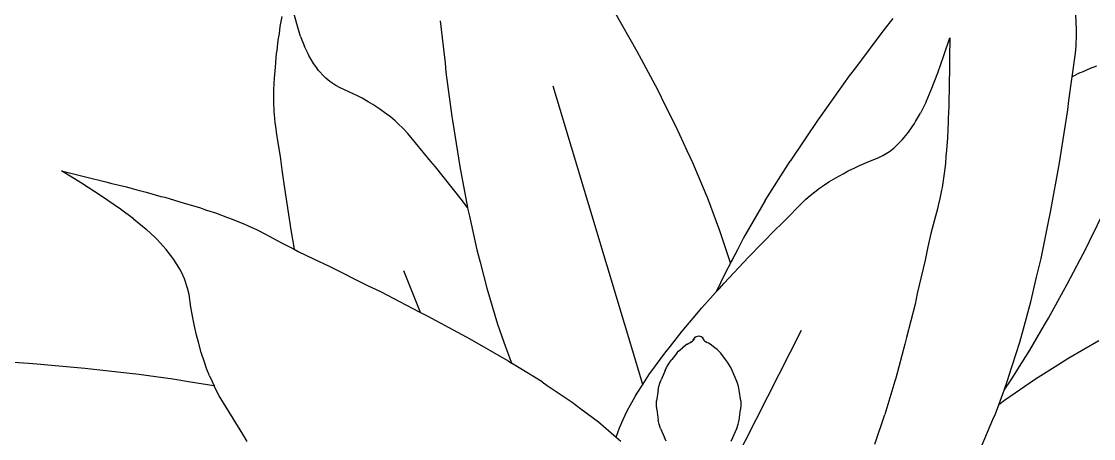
# Model space of a CAD drawing. Header units: metres. Extents: x 244.4 to 340.3, y -4.1 to 64.3.
# Drawn here: x 247.288 to 247.713, y 32.9653 to 33.1307 of the extents above; entities that cross this region are included whole.
import ezdxf

# ---------------------------------------------------------------- set-up
doc = ezdxf.new("R2010")
doc.units = ezdxf.units.M
doc.layers.add('Edges', color=7, linetype='Continuous')

msp = doc.modelspace()

# ---------------------------------------------------------------- linework, layer by layer
at = {"layer": 'Edges'}
for p, q in [((247.39735, 33.12875), (247.39584, 33.13445)), ((247.53208, 33.11869), (247.52317, 33.13434)), ((247.39116, 33.13256), (247.39044, 33.12865)), ((247.45402, 33.13084), (247.45591, 33.11411)), ((247.6334, 33.13183), (247.62978, 33.12729)), ((247.70614, 33.13052), (247.70589, 33.13324)), ((247.70626, 33.12725), (247.70614, 33.13052)), ((247.39011, 33.12582), (247.38966, 33.12325)), ((247.39044, 33.12865), (247.39011, 33.12582)), ((247.39864, 33.12472), (247.39735, 33.12875)), ((247.62978, 33.12729), (247.61855, 33.11222)), ((247.70613, 33.12105), (247.70623, 33.1255)), ((247.70623, 33.1255), (247.70626, 33.12725)), ((247.38966, 33.12325), (247.38919, 33.11913)), ((247.39864, 33.12472), (247.40019, 33.12075)), ((247.65363, 33.11717), (247.65602, 33.12422)), ((247.65602, 33.12422), (247.65583, 33.11605)), ((247.38901, 33.11801), (247.38849, 33.11254)), ((247.38919, 33.11913), (247.38901, 33.11801)), ((247.40158, 33.11783), (247.40019, 33.12075)), ((247.40192, 33.11714), (247.40158, 33.11783)), ((247.40378, 33.114), (247.40192, 33.11714)), ((247.53373, 33.11553), (247.53208, 33.11869)), ((247.6512, 33.11023), (247.65363, 33.11717)), ((247.70319, 33.09928), (247.70585, 33.11804)), ((247.70453, 33.10872), (247.70585, 33.11804)), ((247.70585, 33.11804), (247.70613, 33.12105)), ((247.40463, 33.1128), (247.40378, 33.114)), ((247.40579, 33.11125), (247.40463, 33.1128)), ((247.45591, 33.11411), (247.45627, 33.11056)), ((247.5402, 33.10354), (247.53373, 33.11553)), ((247.65583, 33.11605), (247.65582, 33.10992)), ((247.71418, 33.11299), (247.7117, 33.11205)), ((247.38849, 33.11254), (247.38813, 33.10813)), ((247.40795, 33.10885), (247.40579, 33.11125)), ((247.40866, 33.10821), (247.40795, 33.10885)), ((247.45627, 33.11056), (247.45864, 33.093)), ((247.61616, 33.1091), (247.60486, 33.09323)), ((247.61855, 33.11222), (247.61616, 33.1091)), ((247.6486, 33.10348), (247.6512, 33.11023)), ((247.65582, 33.10992), (247.65571, 33.10794)), ((247.70758, 33.11022), (247.70453, 33.10872)), ((247.7084, 33.11056), (247.70758, 33.11022)), ((247.7117, 33.11205), (247.7084, 33.11056)), ((247.38808, 33.10611), (247.38793, 33.10346)), ((247.38813, 33.10813), (247.38808, 33.10611)), ((247.41023, 33.10688), (247.40866, 33.10821)), ((247.41262, 33.10525), (247.41023, 33.10688)), ((247.41431, 33.10437), (247.41262, 33.10525)), ((247.4178, 33.10281), (247.41431, 33.10437)), ((247.53428, 32.9867), (247.49877, 33.10504)), ((247.65571, 33.10794), (247.65574, 33.1033)), ((247.38793, 33.10346), (247.38794, 33.09984)), ((247.42117, 33.10111), (247.4178, 33.10281)), ((247.42298, 33.1002), (247.42117, 33.10111)), ((247.42543, 33.09881), (247.42298, 33.1002)), ((247.54331, 33.09722), (247.5402, 33.10354)), ((247.64659, 33.09881), (247.6486, 33.10348)), ((247.65574, 33.1033), (247.65557, 33.09995)), ((247.65557, 33.09995), (247.6556, 33.09694)), ((247.38794, 33.09984), (247.38792, 33.09896)), ((247.38792, 33.09896), (247.38807, 33.09468)), ((247.42724, 33.09767), (247.42543, 33.09881)), ((247.43003, 33.0959), (247.42724, 33.09767)), ((247.43254, 33.09406), (247.43003, 33.0959)), ((247.54754, 33.08885), (247.54331, 33.09722)), ((247.64659, 33.09881), (247.64433, 33.09425)), ((247.6556, 33.09694), (247.65537, 33.09213)), ((247.69942, 33.07457), (247.70275, 33.09565)), ((247.70275, 33.09565), (247.70319, 33.09928)), ((247.38807, 33.09468), (247.38816, 33.0938)), ((247.38816, 33.0938), (247.3884, 33.09064)), ((247.43421, 33.09282), (247.43254, 33.09406)), ((247.43612, 33.09123), (247.43421, 33.09282)), ((247.45864, 33.093), (247.45884, 33.09135)), ((247.60379, 33.09177), (247.59268, 33.07528)), ((247.60486, 33.09323), (247.60379, 33.09177)), ((247.64243, 33.09095), (247.64433, 33.09425)), ((247.65537, 33.09213), (247.65537, 33.09084)), ((247.3884, 33.09064), (247.38877, 33.08802)), ((247.38877, 33.08802), (247.38893, 33.08677)), ((247.43709, 33.09032), (247.43612, 33.09123)), ((247.43956, 33.08798), (247.43709, 33.09032)), ((247.4411, 33.08628), (247.43956, 33.08798)), ((247.45884, 33.09135), (247.46174, 33.07319)), ((247.55188, 33.07937), (247.54754, 33.08885)), ((247.6396, 33.0867), (247.64198, 33.09018)), ((247.64198, 33.09018), (247.64243, 33.09095)), ((247.65537, 33.09084), (247.65502, 33.08456)), ((247.38893, 33.08677), (247.38967, 33.08249)), ((247.45029, 33.07515), (247.4411, 33.08628)), ((247.6346, 33.08114), (247.63715, 33.0837)), ((247.63715, 33.0837), (247.63854, 33.08537)), ((247.63854, 33.08537), (247.6396, 33.0867)), ((247.65502, 33.08456), (247.65472, 33.07957)), ((247.38967, 33.08249), (247.39052, 33.07708)), ((247.5541, 33.07461), (247.55188, 33.07937)), ((247.62938, 33.07744), (247.63203, 33.07909)), ((247.63203, 33.07909), (247.63379, 33.08046)), ((247.63379, 33.08046), (247.6346, 33.08114)), ((247.65472, 33.07957), (247.65446, 33.07729)), ((247.39052, 33.07708), (247.39125, 33.0718)), ((247.45212, 33.07301), (247.45029, 33.07515)), ((247.55937, 33.06204), (247.5541, 33.07461)), ((247.58285, 33.05968), (247.59268, 33.07528)), ((247.62023, 33.07348), (247.62384, 33.0751)), ((247.62384, 33.0751), (247.62755, 33.07655)), ((247.62755, 33.07655), (247.62938, 33.07744)), ((247.65424, 33.07436), (247.65372, 33.07035)), ((247.65446, 33.07729), (247.65424, 33.07436)), ((247.69594, 33.05499), (247.69942, 33.07457)), ((247.31182, 33.06647), (247.3038, 33.07148)), ((247.3038, 33.07148), (247.31384, 33.06886)), ((247.39125, 33.0718), (247.39192, 33.06632)), ((247.46231, 33.06018), (247.45212, 33.07301)), ((247.46174, 33.07319), (247.46481, 33.05687)), ((247.61078, 33.0687), (247.61374, 33.07029)), ((247.61374, 33.07029), (247.6157, 33.07137)), ((247.6157, 33.07137), (247.61831, 33.07265)), ((247.61831, 33.07265), (247.62023, 33.07348)), ((247.65372, 33.07035), (247.65363, 33.06938)), ((247.31969, 33.06144), (247.31182, 33.06647)), ((247.31384, 33.06886), (247.32141, 33.06706)), ((247.32141, 33.06706), (247.32383, 33.06634)), ((247.32383, 33.06634), (247.32958, 33.06502)), ((247.39192, 33.06632), (247.39408, 33.05243)), ((247.60428, 33.06449), (247.60632, 33.06592)), ((247.60632, 33.06592), (247.60809, 33.06701)), ((247.60809, 33.06701), (247.61078, 33.0687)), ((247.65363, 33.06938), (247.65291, 33.06475)), ((247.32958, 33.06502), (247.33367, 33.06384)), ((247.33367, 33.06384), (247.33739, 33.06299)), ((247.33739, 33.06299), (247.34327, 33.0613)), ((247.5599, 33.06081), (247.55937, 33.06204)), ((247.59896, 33.06012), (247.60061, 33.06163)), ((247.60061, 33.06163), (247.60428, 33.06449)), ((247.65271, 33.06379), (247.65208, 33.06044)), ((247.65291, 33.06475), (247.65271, 33.06379)), ((247.32726, 33.05626), (247.31969, 33.06144)), ((247.34327, 33.0613), (247.34487, 33.06093)), ((247.34487, 33.06093), (247.35253, 33.05866)), ((247.35253, 33.05866), (247.3586, 33.05684)), ((247.46481, 33.05687), (247.46231, 33.06018)), ((247.56487, 33.04758), (247.5599, 33.06081)), ((247.58285, 33.05968), (247.58141, 33.05718)), ((247.58903, 33.05016), (247.59896, 33.06012)), ((247.65139, 33.05767), (247.6511, 33.05638)), ((247.65208, 33.06044), (247.65139, 33.05767)), ((247.33245, 33.0524), (247.32726, 33.05626)), ((247.3586, 33.05684), (247.36135, 33.05585)), ((247.36135, 33.05585), (247.36491, 33.05472)), ((247.36491, 33.05472), (247.36971, 33.0529)), ((247.46481, 33.05687), (247.46495, 33.05613)), ((247.46495, 33.05613), (247.46555, 33.05347)), ((247.46555, 33.05347), (247.46852, 33.04004)), ((247.58141, 33.05718), (247.57421, 33.0448)), ((247.6511, 33.05638), (247.64988, 33.05196)), ((247.69511, 33.05115), (247.69594, 33.05499)), ((247.71132, 33.04356), (247.71773, 33.05649)), ((247.33245, 33.0524), (247.33743, 33.04828)), ((247.36971, 33.0529), (247.37088, 33.05251)), ((247.37088, 33.05251), (247.3764, 33.05026)), ((247.3764, 33.05026), (247.37752, 33.04973)), ((247.37752, 33.04973), (247.38148, 33.04798)), ((247.39408, 33.05243), (247.3947, 33.04803)), ((247.58709, 33.04832), (247.58903, 33.05016)), ((247.64988, 33.05196), (247.6485, 33.04651)), ((247.69218, 33.03664), (247.69511, 33.05115)), ((247.34095, 33.04496), (247.33743, 33.04828)), ((247.34177, 33.04418), (247.34095, 33.04496)), ((247.38148, 33.04798), (247.3847, 33.04632)), ((247.3847, 33.04632), (247.38621, 33.04558)), ((247.38621, 33.04558), (247.39132, 33.04278)), ((247.3947, 33.04803), (247.39606, 33.04032)), ((247.56565, 33.04521), (247.56487, 33.04758)), ((247.56903, 33.03491), (247.56565, 33.04521)), ((247.57421, 33.0448), (247.57179, 33.04015)), ((247.57624, 33.03718), (247.58709, 33.04832)), ((247.6485, 33.04651), (247.64732, 33.04131)), ((247.34538, 33.04023), (247.34177, 33.04418)), ((247.39132, 33.04278), (247.39606, 33.04032)), ((247.64732, 33.04131), (247.64626, 33.03604)), ((247.70256, 33.02648), (247.71012, 33.04102)), ((247.71012, 33.04102), (247.71132, 33.04356)), ((247.34671, 33.03853), (247.34538, 33.04023)), ((247.34837, 33.03632), (247.34671, 33.03853)), ((247.35079, 33.03243), (247.34837, 33.03632)), ((247.39606, 33.04032), (247.39765, 33.03949)), ((247.39765, 33.03949), (247.40373, 33.03651)), ((247.40373, 33.03651), (247.40994, 33.03365)), ((247.46852, 33.04004), (247.46979, 33.03516)), ((247.56648, 33.02686), (247.57624, 33.03718)), ((247.57179, 33.04015), (247.56676, 33.0306)), ((247.57179, 33.04015), (247.56903, 33.03491)), ((247.69036, 33.02922), (247.69218, 33.03664)), ((247.3514, 33.03123), (247.35079, 33.03243)), ((247.40994, 33.03365), (247.42546, 33.02586)), ((247.46979, 33.03516), (247.47244, 33.0249)), ((247.64626, 33.03604), (247.6431, 33.02273)), ((247.35257, 33.02864), (247.3514, 33.03123)), ((247.35384, 33.02489), (247.35257, 33.02864)), ((247.44615, 33.01531), (247.43952, 33.03173)), ((247.56676, 33.0306), (247.56343, 33.02341)), ((247.68813, 33.01948), (247.69036, 33.02922)), ((247.3544, 33.02237), (247.35384, 33.02489)), ((247.42546, 33.02586), (247.4303, 33.02356)), ((247.4303, 33.02356), (247.44568, 33.01555)), ((247.47244, 33.0249), (247.47674, 33.01068)), ((247.55769, 33.01711), (247.56343, 33.02341)), ((247.56343, 33.02341), (247.56464, 33.02475)), ((247.56464, 33.02475), (247.56648, 33.02686)), ((247.69516, 33.01297), (247.70256, 33.02648)), ((247.3551, 33.01735), (247.3544, 33.02237)), ((247.6431, 33.02273), (247.64221, 33.01861)), ((247.68515, 33.0088), (247.68813, 33.01948)), ((247.35606, 33.01243), (247.3551, 33.01735)), ((247.44568, 33.01555), (247.44615, 33.01531)), ((247.44615, 33.01531), (247.44887, 33.01397)), ((247.5543, 33.01301), (247.55769, 33.01711)), ((247.64221, 33.01861), (247.63886, 33.00537)), ((247.35652, 33.00981), (247.35606, 33.01243)), ((247.44887, 33.01397), (247.46432, 33.00554)), ((247.47674, 33.01068), (247.47988, 33.00169)), ((247.54986, 33.00789), (247.5543, 33.01301)), ((247.69359, 33.01036), (247.69516, 33.01297)), ((247.35734, 33.0062), (247.35652, 33.00981)), ((247.54525, 33.00196), (247.54986, 33.00789)), ((247.5574, 32.9298), (247.59719, 33.00823)), ((247.68375, 33.0035), (247.68515, 33.0088)), ((247.68776, 33.00034), (247.69359, 33.01036)), ((247.3581, 33.00348), (247.35734, 33.0062)), ((247.35921, 32.99934), (247.3581, 33.00348)), ((247.46432, 33.00554), (247.46574, 33.0048)), ((247.46574, 33.0048), (247.48093, 32.99602)), ((247.55188, 33.00269), (247.54999, 33.00128)), ((247.55188, 33.00269), (247.55251, 33.00308)), ((247.55251, 33.00308), (247.55318, 33.00339)), ((247.55363, 33.00359), (247.55313, 33.00317)), ((247.55318, 33.00339), (247.55363, 33.00359)), ((247.55363, 33.00359), (247.55366, 33.00361)), ((247.55366, 33.00361), (247.5537, 33.00365)), ((247.5537, 33.00365), (247.55422, 33.00419)), ((247.5537, 33.00365), (247.55383, 33.00369)), ((247.55422, 33.00419), (247.55372, 33.00355)), ((247.55387, 33.00374), (247.5541, 33.00389)), ((247.55422, 33.00419), (247.55429, 33.00427)), ((247.55429, 33.00427), (247.55479, 33.00504)), ((247.55468, 33.00477), (247.55429, 33.00427)), ((247.55479, 33.00504), (247.55509, 33.00542)), ((247.55509, 33.00542), (247.55549, 33.00572)), ((247.55549, 33.00572), (247.55595, 33.0059)), ((247.55595, 33.0059), (247.55644, 33.00597)), ((247.55644, 33.00597), (247.55693, 33.0059)), ((247.55693, 33.0059), (247.55739, 33.00572)), ((247.55739, 33.00572), (247.55779, 33.00542)), ((247.55779, 33.00542), (247.55809, 33.00504)), ((247.5586, 33.00427), (247.55809, 33.00504)), ((247.55867, 33.00419), (247.5586, 33.00427)), ((247.55918, 33.00365), (247.55867, 33.00419)), ((247.55901, 33.00374), (247.55867, 33.00419)), ((247.55901, 33.00374), (247.55878, 33.00389)), ((247.55905, 33.00369), (247.55901, 33.00374)), ((247.55917, 33.00355), (247.55905, 33.00369)), ((247.55918, 33.00365), (247.55905, 33.00369)), ((247.55922, 33.00361), (247.55918, 33.00365)), ((247.55925, 33.00359), (247.55922, 33.00361)), ((247.5597, 33.00339), (247.55925, 33.00359)), ((247.55975, 33.00317), (247.55925, 33.00359)), ((247.56037, 33.00308), (247.5597, 33.00339)), ((247.561, 33.00269), (247.56037, 33.00308)), ((247.56289, 33.00128), (247.561, 33.00269)), ((247.63822, 33.00264), (247.63456, 32.98927)), ((247.63886, 33.00537), (247.63822, 33.00264)), ((247.67944, 32.98995), (247.68375, 33.0035)), ((247.71503, 33.00401), (247.70313, 32.9971)), ((247.3605, 32.99553), (247.35921, 32.99934)), ((247.47988, 33.00169), (247.4814, 32.99737)), ((247.53753, 32.99161), (247.54297, 32.99916)), ((247.54297, 32.99916), (247.54525, 33.00196)), ((247.54772, 32.99913), (247.54575, 32.99664)), ((247.54772, 32.99913), (247.54841, 32.99992)), ((247.54841, 32.99992), (247.54917, 33.00063)), ((247.54917, 33.00063), (247.54999, 33.00128)), ((247.56371, 33.00063), (247.56289, 33.00128)), ((247.56447, 32.99992), (247.56371, 33.00063)), ((247.56517, 32.99913), (247.56447, 32.99992)), ((247.56713, 32.99664), (247.56517, 32.99913)), ((247.68454, 32.99531), (247.68776, 33.00034)), ((247.29087, 32.99496), (247.27425, 32.99614)), ((247.29412, 32.99477), (247.29087, 32.99496)), ((247.31308, 32.99309), (247.29412, 32.99477)), ((247.36134, 32.99302), (247.3605, 32.99553)), ((247.48093, 32.99602), (247.48229, 32.99518)), ((247.4814, 32.99737), (247.48229, 32.99518)), ((247.49439, 32.98769), (247.48229, 32.99518)), ((247.54367, 32.99339), (247.54429, 32.99452)), ((247.54429, 32.99452), (247.54498, 32.99561)), ((247.54498, 32.99561), (247.54575, 32.99664)), ((247.5679, 32.99561), (247.56713, 32.99664)), ((247.56859, 32.99452), (247.5679, 32.99561)), ((247.56921, 32.99339), (247.56859, 32.99452)), ((247.68036, 32.9886), (247.68454, 32.99531)), ((247.69887, 32.99441), (247.6899, 32.98876)), ((247.70313, 32.9971), (247.69887, 32.99441)), ((247.33098, 32.99112), (247.31308, 32.99309)), ((247.33451, 32.99061), (247.33098, 32.99112)), ((247.34802, 32.98882), (247.33451, 32.99061)), ((247.3625, 32.99009), (247.36134, 32.99302)), ((247.3625, 32.99009), (247.36432, 32.98613)), ((247.53428, 32.9867), (247.53701, 32.99092)), ((247.53701, 32.99092), (247.53753, 32.99161)), ((247.54314, 32.99222), (247.54161, 32.98861)), ((247.54314, 32.99222), (247.54367, 32.99339)), ((247.56974, 32.99222), (247.56921, 32.99339)), ((247.57128, 32.98861), (247.56974, 32.99222)), ((247.67904, 32.98865), (247.67944, 32.98995)), ((247.35497, 32.98763), (247.34802, 32.98882)), ((247.36422, 32.98615), (247.35497, 32.98763)), ((247.36432, 32.98613), (247.36422, 32.98615)), ((247.36497, 32.98472), (247.36432, 32.98613)), ((247.49439, 32.98769), (247.49642, 32.98628)), ((247.49642, 32.98628), (247.50629, 32.97964)), ((247.53207, 32.9833), (247.53428, 32.9867)), ((247.54035, 32.98448), (247.54068, 32.98588)), ((247.54068, 32.98588), (247.5411, 32.98726)), ((247.5411, 32.98726), (247.54161, 32.98861)), ((247.57178, 32.98726), (247.57128, 32.98861)), ((247.5722, 32.98588), (247.57178, 32.98726)), ((247.57253, 32.98448), (247.5722, 32.98588)), ((247.63425, 32.98805), (247.63028, 32.97482)), ((247.63456, 32.98927), (247.63425, 32.98805)), ((247.6775, 32.98443), (247.67904, 32.98865)), ((247.6775, 32.98443), (247.68036, 32.9886)), ((247.6899, 32.98876), (247.67766, 32.98035)), ((247.36635, 32.98223), (247.36497, 32.98472)), ((247.37576, 32.96705), (247.36635, 32.98223)), ((247.52808, 32.9762), (247.53129, 32.9819)), ((247.53129, 32.9819), (247.53207, 32.9833)), ((247.54035, 32.98448), (247.53978, 32.98028)), ((247.5731, 32.98028), (247.57253, 32.98448)), ((247.67537, 32.97862), (247.6775, 32.98443)), ((247.50629, 32.97964), (247.50976, 32.97701)), ((247.50976, 32.97701), (247.51667, 32.97185)), ((247.53971, 32.97852), (247.53978, 32.98028)), ((247.53985, 32.97676), (247.53971, 32.97852)), ((247.53985, 32.97676), (247.54042, 32.97258)), ((247.57246, 32.97258), (247.57303, 32.97676)), ((247.57317, 32.97852), (247.57303, 32.97676)), ((247.5731, 32.98028), (247.57317, 32.97852)), ((247.67409, 32.97512), (247.67537, 32.97862)), ((247.67766, 32.98035), (247.67537, 32.97862)), ((247.525, 32.96952), (247.52654, 32.97288)), ((247.52654, 32.97288), (247.52808, 32.9762)), ((247.54077, 32.97091), (247.54042, 32.97258)), ((247.57211, 32.97091), (247.57246, 32.97258)), ((247.62633, 32.963), (247.63028, 32.97482)), ((247.66883, 32.96281), (247.67309, 32.9728)), ((247.67309, 32.9728), (247.67409, 32.97512)), ((247.51667, 32.97185), (247.52371, 32.96587)), ((247.52371, 32.96587), (247.525, 32.96952)), ((247.54133, 32.9693), (247.54077, 32.97091)), ((247.54133, 32.9693), (247.54289, 32.96562)), ((247.56999, 32.96562), (247.57155, 32.9693)), ((247.57155, 32.9693), (247.57211, 32.97091)), ((247.37747, 32.96412), (247.37576, 32.96705)), ((247.52371, 32.96587), (247.52557, 32.96429)), ((247.54358, 32.96427), (247.54289, 32.96562)), ((247.5693, 32.96427), (247.56999, 32.96562))]:
    msp.add_line(p, q, dxfattribs=at)

doc.saveas('drawing.dxf')
